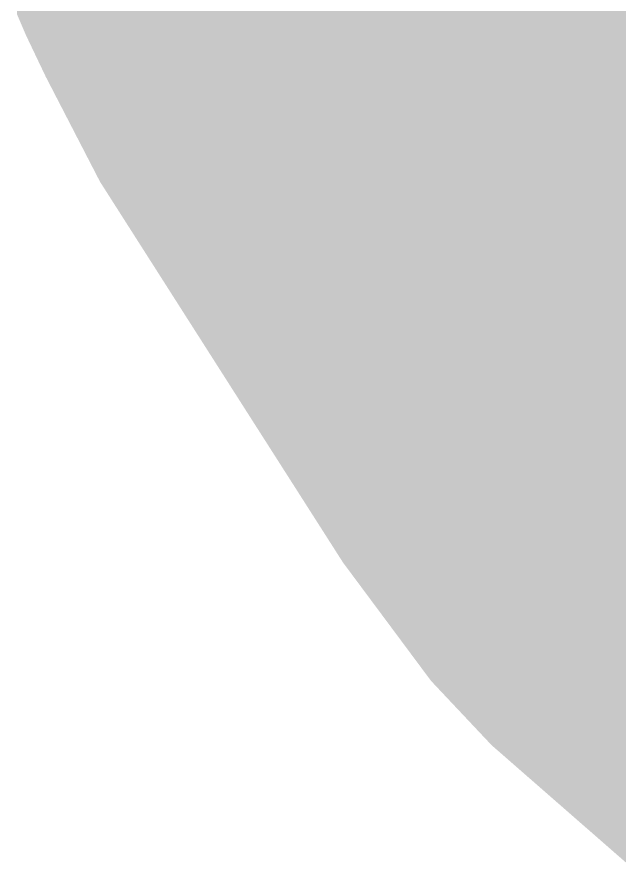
# Model space of a CAD drawing. Extents: x 158 to 430, y 344 to 468.
# Drawn here: x 353.37 to 362.44, y 363.47 to 376.35 of the extents above; entities that cross this region are included whole.
import ezdxf

# ---------------------------------------------------------------- set-up
doc = ezdxf.new("R2010")
doc.units = 0
doc.layers.add('LAYER_1', color=7, linetype='CONTINUOUS')

# ---------------------------------------------------------------- blocks, each defined once
blk = doc.blocks.new('*U2')
at = {"layer": 'LAYER_1', "color": 7}
for points in [[(353.365, 376.388), (353.365, 401.89), (353.5, 376.073)], [(353.5, 376.073), (353.365, 401.89), (353.5, 401.89)], [(353.5, 376.073), (353.5, 401.89), (353.795, 375.454)], [(353.795, 375.454), (353.5, 401.89), (353.795, 401.89)], [(353.795, 375.454), (353.795, 401.89), (354.614, 373.869)], [(354.614, 373.869), (353.795, 401.89), (354.614, 401.89)], [(354.614, 373.869), (354.614, 401.89), (356.895, 370.294)], [(356.895, 370.294), (354.614, 401.89), (356.895, 401.89)], [(356.895, 370.294), (356.895, 401.89), (358.271, 368.139)], [(358.271, 368.139), (356.895, 401.89), (358.271, 401.89)], [(358.271, 368.139), (358.271, 401.89), (359.595, 366.359)], [(359.595, 366.359), (358.271, 401.89), (359.595, 401.89)], [(359.595, 366.359), (359.595, 401.89), (360.34, 365.568)], [(360.34, 365.568), (359.595, 401.89), (360.34, 401.89)], [(360.34, 365.568), (360.34, 401.89), (360.508, 365.39)], [(360.508, 365.39), (360.34, 401.89), (360.508, 401.789)], [(360.508, 365.39), (360.508, 401.789), (361.544, 364.485)], [(361.544, 364.485), (360.508, 401.789), (361.544, 401.166)], [(361.544, 364.485), (361.544, 401.166), (363.648, 362.647)], [(363.648, 362.647), (361.544, 401.166), (363.648, 399.671)]]:
    blk.add_solid(points, dxfattribs=at)
blk = doc.blocks.new('BLOCK_2')
at = {"layer": 'LAYER_1', "color": 7}
blk.add_blockref('*U2', (0, 0), dxfattribs=at)

msp = doc.modelspace()

# ---------------------------------------------------------------- block references
at = {"layer": 'LAYER_1'}
msp.add_blockref('BLOCK_2', (0, 0), dxfattribs=at)

doc.saveas('drawing.dxf')
